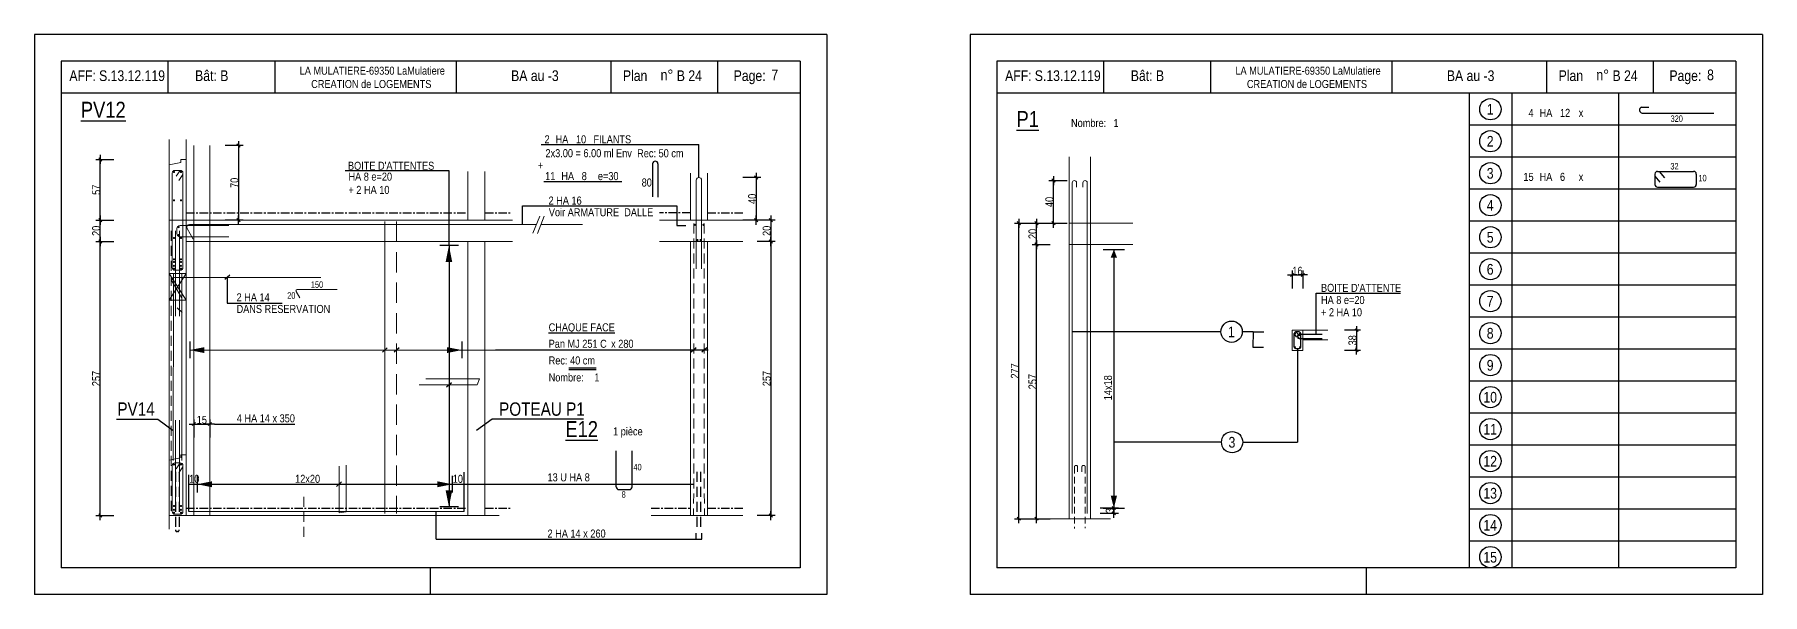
# Model space of a CAD drawing. Header units: metres. Extents: x -9927 to 45032, y -190416 to 12166.
# Drawn here: x 10695 to 13934, y -150821 to -149771 of the extents above; entities that cross this region are included whole.
import ezdxf
from ezdxf.enums import TextEntityAlignment as Align

# ---------------------------------------------------------------- set-up
doc = ezdxf.new("R2010")
doc.units = ezdxf.units.M
doc.header["$PDMODE"] = 65
for name, pattern in [('AXES', [50.8, 31.75, -6.35, 6.35, -6.35]), ('CACHE2', [0.1875, 0.125, -0.0625]), ('CACHEx2', [19.05, 12.7, -6.35])]:
    doc.linetypes.add(name, pattern=pattern)
for name, color, linetype in [('01_cote_gen', 4, 'Continuous'), ('01_fenetres', 171, 'Continuous'), ('01_linteaux', 3, 'Continuous'), ('01_murs_coup', 5, 'Continuous'), ('01_sem', 42, 'Continuous'), ('01_texte', 230, 'Continuous'), ('01_tram_axes', 10, 'AXES'), ('AA_COTES', 2, 'Continuous')]:
    doc.layers.add(name, color=color, linetype=linetype)
doc.styles.add('STYLE2', font='ARIALN.TTF')
doc.dimstyles.new('JB25', dxfattribs={"dimscale": 0.1, "dimtxt": 150, "dimasz": 17, "dimexe": 0.1, "dimexo": 0.1, "dimgap": 0.09, "dimtad": 1, "dimdec": 1, "dimlfac": 0.5, "dimdsep": 46, "dimtxsty": 'STYLE2', "dimblk1": 'BOND_G', "dimblk2": 'BOND_D', "dimsah": 1, "dimcen": 1.5, "dimdle": 0.01, "dimse1": 1, "dimse2": 1, "dimclrd": 4, "dimclre": 2, "dimclrt": 5, "dimadec": 0, "dimazin": 0, "dimtfac": 2.333333, "dimtdec": 1, "dimtix": 1, "dimtmove": 2, "dimatfit": 3, "dimldrblk": 'BOND_G', "dimfxl": 1, "dimtolj": 1, "dimtzin": 0, "dimarcsym": 0})
doc.dimstyles.new('JB50', dxfattribs={"dimscale": 0.1, "dimtxt": 150, "dimasz": 15, "dimexe": 0.1, "dimexo": 0.1, "dimgap": 0.09, "dimtad": 1, "dimdec": 1, "dimdsep": 46, "dimtxsty": 'STYLE2', "dimblk1": 'BOND_G', "dimblk2": 'BOND_D', "dimsah": 1, "dimcen": 1.5, "dimdle": 0.01, "dimse1": 1, "dimse2": 1, "dimclrd": 4, "dimclre": 2, "dimclrt": 6, "dimazin": 2, "dimtfac": 2.333333, "dimtdec": 1, "dimtix": 1, "dimtmove": 2, "dimatfit": 3, "dimldrblk": 'BOND_G', "dimfxl": 1, "dimtolj": 1, "dimtzin": 0, "dimarcsym": 0})

# ---------------------------------------------------------------- blocks, each defined once
blk = doc.blocks.new('BOND_G')
at = {"layer": 'AA_COTES', "color": 0}
for p, q in [((5, 0), (-5, 0)), ((1.8, 1.8), (-1.8, -1.8)), ((0, -5), (0, 15))]:
    blk.add_line(p, q, dxfattribs=at)
blk = doc.blocks.new('BOND_D')
at = {"layer": 'AA_COTES', "color": 0}
for p, q in [((5, 0), (-5, 0)), ((-1.8, -1.8), (1.8, 1.8)), ((0, 5), (0, -15))]:
    blk.add_line(p, q, dxfattribs=at)
blk = doc.blocks.new('*D1376')
at = {"layer": '01_cote_gen', "color": 4, "lineweight": -2, "transparency": 16777216}
blk.add_line((10817.8, -150671.8), (10817.8, -150161.2), dxfattribs=at)
at = {"layer": 'DEFPOINTS', "color": 0, "lineweight": 0, "transparency": 16777216}
for p in [(10817.8, -150159.5), (10853.9, -150159.5), (10886.2, -150673.5)]:
    blk.add_point(p, dxfattribs=at)
at = {"layer": '01_cote_gen', "color": 4, "lineweight": -2, "transparency": 16777216, "xscale": 1.7, "yscale": 1.7, "zscale": 1.7}
for name, p, rotation in [('BOND_D', (10817.8, -150159.5), 90), ('BOND_G', (10817.8, -150673.5), 270)]:
    blk.add_blockref(name, p, dxfattribs=dict(at, rotation=rotation))
at = {"layer": '01_cote_gen', "color": 5, "lineweight": 0, "transparency": 16777216, "insert": (10810.1, -150416.5), "char_height": 15, "attachment_point": 5, "rotation": 90, "style": 'STYLE2'}
blk.add_mtext('\\A1;257', dxfattribs=at)
blk = doc.blocks.new('*D1377')
at = {"layer": '01_cote_gen', "color": 4, "lineweight": -2, "transparency": 16777216}
blk.add_line((10817.8, -150157.8), (10817.8, -150121.2), dxfattribs=at)
at = {"layer": 'DEFPOINTS', "color": 0, "lineweight": 0, "transparency": 16777216}
for p in [(10817.8, -150119.5), (10872.6, -150119.5), (10872.6, -150159.5)]:
    blk.add_point(p, dxfattribs=at)
at = {"layer": '01_cote_gen', "color": 4, "lineweight": -2, "transparency": 16777216, "xscale": 1.7, "yscale": 1.7, "zscale": 1.7}
for name, p, rotation in [('BOND_D', (10817.8, -150119.5), 90), ('BOND_G', (10817.8, -150159.5), 270)]:
    blk.add_blockref(name, p, dxfattribs=dict(at, rotation=rotation))
at = {"layer": '01_cote_gen', "color": 5, "lineweight": 0, "transparency": 16777216, "insert": (10810.1, -150139.5), "char_height": 15, "attachment_point": 5, "rotation": 90, "style": 'STYLE2'}
blk.add_mtext('\\A1;20', dxfattribs=at)
blk = doc.blocks.new('*D1378')
at = {"layer": '01_cote_gen', "color": 4, "lineweight": -2, "transparency": 16777216}
blk.add_line((10817.8, -150117.8), (10817.8, -150007.2), dxfattribs=at)
at = {"layer": 'DEFPOINTS', "color": 0, "lineweight": 0, "transparency": 16777216}
for p in [(10817.8, -150005.5), (10903.1, -150005.5), (10903.1, -150119.5)]:
    blk.add_point(p, dxfattribs=at)
at = {"layer": '01_cote_gen', "color": 4, "lineweight": -2, "transparency": 16777216, "xscale": 1.7, "yscale": 1.7, "zscale": 1.7}
for name, p, rotation in [('BOND_D', (10817.8, -150005.5), 90), ('BOND_G', (10817.8, -150119.5), 270)]:
    blk.add_blockref(name, p, dxfattribs=dict(at, rotation=rotation))
at = {"layer": '01_cote_gen', "color": 5, "lineweight": 0, "transparency": 16777216, "insert": (10810.2, -150062.5), "char_height": 15, "attachment_point": 5, "rotation": 90, "style": 'STYLE2'}
blk.add_mtext('\\A1;57', dxfattribs=at)
blk = doc.blocks.new('*D1371')
at = {"layer": '01_cote_gen', "color": 4, "lineweight": -2, "transparency": 16777216}
blk.add_line((12047.5, -150041.2), (12047.5, -150117.8), dxfattribs=at)
at = {"layer": 'DEFPOINTS', "color": 0, "lineweight": 0, "transparency": 16777216}
for p in [(11940, -150039.5), (11980.2, -150119.5), (12047.5, -150119.5)]:
    blk.add_point(p, dxfattribs=at)
at = {"layer": '01_cote_gen', "color": 4, "lineweight": -2, "transparency": 16777216, "xscale": 1.7, "yscale": 1.7, "zscale": 1.7}
for name, p, rotation in [('BOND_G', (12047.5, -150039.5), 90), ('BOND_D', (12047.5, -150119.5), 270)]:
    blk.add_blockref(name, p, dxfattribs=dict(at, rotation=rotation))
at = {"layer": '01_cote_gen', "color": 5, "lineweight": 0, "transparency": 16777216, "insert": (12039.9, -150079.5), "char_height": 15, "attachment_point": 5, "rotation": 90, "style": 'STYLE2'}
blk.add_mtext('\\A1;40', dxfattribs=at)
blk = doc.blocks.new('*D1372')
at = {"layer": '01_cote_gen', "color": 4, "lineweight": -2, "transparency": 16777216}
blk.add_line((12074.7, -150121.2), (12074.7, -150157.8), dxfattribs=at)
at = {"layer": 'DEFPOINTS', "color": 0, "lineweight": 0, "transparency": 16777216}
for p in [(12003.5, -150119.5), (12003.5, -150159.5), (12074.7, -150159.5)]:
    blk.add_point(p, dxfattribs=at)
at = {"layer": '01_cote_gen', "color": 4, "lineweight": -2, "transparency": 16777216, "xscale": 1.7, "yscale": 1.7, "zscale": 1.7}
for name, p, rotation in [('BOND_G', (12074.7, -150119.5), 90), ('BOND_D', (12074.7, -150159.5), 270)]:
    blk.add_blockref(name, p, dxfattribs=dict(at, rotation=rotation))
at = {"layer": '01_cote_gen', "color": 5, "lineweight": 0, "transparency": 16777216, "insert": (12067.1, -150139.5), "char_height": 15, "attachment_point": 5, "rotation": 90, "style": 'STYLE2'}
blk.add_mtext('\\A1;20', dxfattribs=at)
blk = doc.blocks.new('*D1373')
at = {"layer": '01_cote_gen', "color": 4, "lineweight": -2, "transparency": 16777216}
blk.add_line((12074.7, -150161.2), (12074.7, -150671.8), dxfattribs=at)
at = {"layer": 'DEFPOINTS', "color": 0, "lineweight": 0, "transparency": 16777216}
for p in [(12022.1, -150159.5), (12022.1, -150673.5), (12074.7, -150673.5)]:
    blk.add_point(p, dxfattribs=at)
at = {"layer": '01_cote_gen', "color": 4, "lineweight": -2, "transparency": 16777216, "xscale": 1.7, "yscale": 1.7, "zscale": 1.7}
for name, p, rotation in [('BOND_G', (12074.7, -150159.5), 90), ('BOND_D', (12074.7, -150673.5), 270)]:
    blk.add_blockref(name, p, dxfattribs=dict(at, rotation=rotation))
at = {"layer": '01_cote_gen', "color": 5, "lineweight": 0, "transparency": 16777216, "insert": (12067.1, -150416.5), "char_height": 15, "attachment_point": 5, "rotation": 90, "style": 'STYLE2'}
blk.add_mtext('\\A1;257', dxfattribs=at)
blk = doc.blocks.new('*D1374')
at = {"layer": '01_cote_gen', "color": 4, "lineweight": -2, "transparency": 16777216}
blk.add_line((10994.8, -150501.8), (11021.5, -150501.8), dxfattribs=at)
at = {"layer": 'DEFPOINTS', "color": 0, "lineweight": 0, "transparency": 16777216}
for p in [(10993.1, -150506.5), (11023.2, -150501.8), (11023.2, -150506.5)]:
    blk.add_point(p, dxfattribs=at)
at = {"layer": '01_cote_gen', "color": 4, "lineweight": -2, "transparency": 16777216, "xscale": 1.7, "yscale": 1.7, "zscale": 1.7, "rotation": 180}
blk.add_blockref('BOND_G', (10993.1, -150501.8), dxfattribs=at)
at = {"layer": '01_cote_gen', "color": 4, "lineweight": -2, "transparency": 16777216, "xscale": 1.7, "yscale": 1.7, "zscale": 1.7}
blk.add_blockref('BOND_D', (11023.2, -150501.8), dxfattribs=at)
at = {"layer": '01_cote_gen', "color": 5, "lineweight": 0, "transparency": 16777216, "insert": (11008.1, -150494.1), "char_height": 15, "attachment_point": 5, "style": 'STYLE2'}
blk.add_mtext('\\A1;15', dxfattribs=at)
blk = doc.blocks.new('*D1375')
at = {"layer": '01_cote_gen', "color": 4, "lineweight": -2, "transparency": 16777216}
blk.add_line((11077.1, -149981.3), (11077.1, -150117.8), dxfattribs=at)
at = {"layer": 'DEFPOINTS', "color": 0, "lineweight": 0, "transparency": 16777216}
for p in [(11023.2, -149979.6), (11046.7, -150119.5), (11077.1, -150119.5)]:
    blk.add_point(p, dxfattribs=at)
at = {"layer": '01_cote_gen', "color": 4, "lineweight": -2, "transparency": 16777216, "xscale": 1.7, "yscale": 1.7, "zscale": 1.7}
for name, p, rotation in [('BOND_G', (11077.1, -149979.6), 90), ('BOND_D', (11077.1, -150119.5), 270)]:
    blk.add_blockref(name, p, dxfattribs=dict(at, rotation=rotation))
at = {"layer": '01_cote_gen', "color": 5, "lineweight": 0, "transparency": 16777216, "insert": (11069.4, -150049.5), "char_height": 15, "attachment_point": 5, "rotation": 90, "style": 'STYLE2'}
blk.add_mtext('\\A1;70', dxfattribs=at)
blk = doc.blocks.new('*D1379')
at = {"layer": '01_cote_gen', "color": 4, "linetype": 'Continuous', "lineweight": -2, "transparency": 16777216}
blk.add_line((12539.9, -150677.6), (12539.9, -150127), dxfattribs=at)
at = {"layer": 'DEFPOINTS', "color": 0, "linetype": 'Continuous', "lineweight": 0, "transparency": 16777216}
for p in [(12539.9, -150125.3), (12674, -150125.3), (12634, -150679.3)]:
    blk.add_point(p, dxfattribs=at)
at = {"layer": '01_cote_gen', "color": 4, "linetype": 'Continuous', "lineweight": -2, "transparency": 16777216, "xscale": 1.7, "yscale": 1.7, "zscale": 1.7}
for name, p, rotation in [('BOND_D', (12539.9, -150125.3), 90), ('BOND_G', (12539.9, -150679.3), 270)]:
    blk.add_blockref(name, p, dxfattribs=dict(at, rotation=rotation))
at = {"layer": '01_cote_gen', "color": 5, "linetype": 'Continuous', "lineweight": 0, "transparency": 16777216, "insert": (12532.3, -150402.3), "char_height": 15, "attachment_point": 5, "rotation": 90, "style": 'STYLE2'}
blk.add_mtext('\\A1;277', dxfattribs=at)
blk = doc.blocks.new('*D1380')
at = {"layer": '01_cote_gen', "color": 4, "linetype": 'Continuous', "lineweight": -2, "transparency": 16777216}
blk.add_line((12573, -150163.6), (12573, -150127), dxfattribs=at)
at = {"layer": 'DEFPOINTS', "color": 0, "linetype": 'Continuous', "lineweight": 0, "transparency": 16777216}
for p in [(12573, -150125.3), (12720.7, -150125.3), (12729.7, -150165.3)]:
    blk.add_point(p, dxfattribs=at)
at = {"layer": '01_cote_gen', "color": 4, "linetype": 'Continuous', "lineweight": -2, "transparency": 16777216, "xscale": 1.7, "yscale": 1.7, "zscale": 1.7}
for name, p, rotation in [('BOND_D', (12573, -150125.3), 90), ('BOND_G', (12573, -150165.3), 270)]:
    blk.add_blockref(name, p, dxfattribs=dict(at, rotation=rotation))
at = {"layer": '01_cote_gen', "color": 5, "linetype": 'Continuous', "lineweight": 0, "transparency": 16777216, "insert": (12565.4, -150145.3), "char_height": 15, "attachment_point": 5, "rotation": 90, "style": 'STYLE2'}
blk.add_mtext('\\A1;20', dxfattribs=at)
blk = doc.blocks.new('*D1381')
at = {"layer": '01_cote_gen', "color": 4, "linetype": 'Continuous', "lineweight": -2, "transparency": 16777216}
blk.add_line((12573, -150677.6), (12573, -150167), dxfattribs=at)
at = {"layer": 'DEFPOINTS', "color": 0, "linetype": 'Continuous', "lineweight": 0, "transparency": 16777216}
for p in [(12573, -150165.3), (12581.5, -150165.3), (12591.2, -150679.3)]:
    blk.add_point(p, dxfattribs=at)
at = {"layer": '01_cote_gen', "color": 4, "linetype": 'Continuous', "lineweight": -2, "transparency": 16777216, "xscale": 1.7, "yscale": 1.7, "zscale": 1.7}
for name, p, rotation in [('BOND_D', (12573, -150165.3), 90), ('BOND_G', (12573, -150679.3), 270)]:
    blk.add_blockref(name, p, dxfattribs=dict(at, rotation=rotation))
at = {"layer": '01_cote_gen', "color": 5, "linetype": 'Continuous', "lineweight": 0, "transparency": 16777216, "insert": (12565.4, -150422.3), "char_height": 15, "attachment_point": 5, "rotation": 90, "style": 'STYLE2'}
blk.add_mtext('\\A1;257', dxfattribs=at)
blk = doc.blocks.new('*D1382')
at = {"layer": '01_cote_gen', "color": 4, "linetype": 'Continuous', "lineweight": -2, "transparency": 16777216}
blk.add_line((12717.8, -150661), (12717.8, -150667.6), dxfattribs=at)
at = {"layer": 'DEFPOINTS', "color": 0, "linetype": 'Continuous', "lineweight": 0, "transparency": 16777216}
for p in [(12668, -150669.3), (12711, -150659.3), (12717.8, -150669.3)]:
    blk.add_point(p, dxfattribs=at)
at = {"layer": '01_cote_gen', "color": 4, "linetype": 'Continuous', "lineweight": -2, "transparency": 16777216, "xscale": 1.7, "yscale": 1.7, "zscale": 1.7}
for name, p, rotation in [('BOND_G', (12717.8, -150659.3), 90), ('BOND_D', (12717.8, -150669.3), 270)]:
    blk.add_blockref(name, p, dxfattribs=dict(at, rotation=rotation))
at = {"layer": '01_cote_gen', "color": 5, "linetype": 'Continuous', "lineweight": 0, "transparency": 16777216, "insert": (12710.2, -150664.3), "char_height": 15, "attachment_point": 5, "rotation": 90, "style": 'STYLE2'}
blk.add_mtext('\\A1;3', dxfattribs=at)
blk = doc.blocks.new('*D1383')
at = {"layer": '01_cote_gen', "color": 4, "linetype": 'Continuous', "lineweight": -2, "transparency": 16777216}
blk.add_line((13172.9, -150327.3), (13172.9, -150362.3), dxfattribs=at)
at = {"layer": 'DEFPOINTS', "color": 0, "linetype": 'Continuous', "lineweight": 0, "transparency": 16777216}
for p in [(13072, -150325.8), (13072, -150363.8), (13172.9, -150363.8)]:
    blk.add_point(p, dxfattribs=at)
at = {"layer": '01_cote_gen', "color": 4, "linetype": 'Continuous', "lineweight": -2, "transparency": 16777216, "xscale": 1.5, "yscale": 1.5, "zscale": 1.5}
for name, p, rotation in [('BOND_G', (13172.9, -150325.8), 90), ('BOND_D', (13172.9, -150363.8), 270)]:
    blk.add_blockref(name, p, dxfattribs=dict(at, rotation=rotation))
at = {"layer": '01_cote_gen', "color": 6, "linetype": 'Continuous', "lineweight": 0, "transparency": 16777216, "insert": (13165.2, -150344.8), "char_height": 15, "attachment_point": 5, "rotation": 90, "style": 'STYLE2'}
blk.add_mtext('\\A1;38', dxfattribs=at)
blk = doc.blocks.new('*D1384')
at = {"layer": '01_cote_gen', "color": 4, "lineweight": -2, "transparency": 16777216}
blk.add_line((12604.7, -150123.6), (12604.7, -150047), dxfattribs=at)
at = {"layer": 'DEFPOINTS', "color": 0, "lineweight": 0, "transparency": 16777216}
for p in [(12604.7, -150045.3), (12644, -150045.3), (12653.8, -150125.3)]:
    blk.add_point(p, dxfattribs=at)
at = {"layer": '01_cote_gen', "color": 4, "lineweight": -2, "transparency": 16777216, "xscale": 1.7, "yscale": 1.7, "zscale": 1.7}
for name, p, rotation in [('BOND_D', (12604.7, -150045.3), 90), ('BOND_G', (12604.7, -150125.3), 270)]:
    blk.add_blockref(name, p, dxfattribs=dict(at, rotation=rotation))
at = {"layer": '01_cote_gen', "color": 5, "lineweight": 0, "transparency": 16777216, "insert": (12597, -150085.3), "char_height": 15, "attachment_point": 5, "rotation": 90, "style": 'STYLE2'}
blk.add_mtext('\\A1;40', dxfattribs=at)
blk = doc.blocks.new('*D1385')
at = {"layer": '01_cote_gen', "color": 4, "lineweight": -2, "transparency": 16777216}
blk.add_line((13053.7, -150222.3), (13070.3, -150222.3), dxfattribs=at)
at = {"layer": 'DEFPOINTS', "color": 0, "lineweight": 0, "transparency": 16777216}
for p in [(13072, -150222.3), (13052, -150325.8), (13072, -150325.8)]:
    blk.add_point(p, dxfattribs=at)
at = {"layer": '01_cote_gen', "color": 4, "lineweight": -2, "transparency": 16777216, "xscale": 1.7, "yscale": 1.7, "zscale": 1.7, "rotation": 180}
blk.add_blockref('BOND_G', (13052, -150222.3), dxfattribs=at)
at = {"layer": '01_cote_gen', "color": 4, "lineweight": -2, "transparency": 16777216, "xscale": 1.7, "yscale": 1.7, "zscale": 1.7}
blk.add_blockref('BOND_D', (13072, -150222.3), dxfattribs=at)
at = {"layer": '01_cote_gen', "color": 5, "lineweight": 0, "transparency": 16777216, "insert": (13062, -150214.6), "char_height": 15, "attachment_point": 5, "style": 'STYLE2'}
blk.add_mtext('\\A1;16', dxfattribs=at)

msp = doc.modelspace()

# ---------------------------------------------------------------- linework, layer by layer
at = {"layer": '01_cote_gen', "color": 5, "linetype": 'Continuous', "lineweight": 0}
msp.add_line((11351.2, -150122.27), (11351.2, -150669.41), dxfattribs=at)
at = {"layer": '01_cote_gen', "color": 5, "linetype": 'CACHEx2', "lineweight": 0, "ltscale": 3}
msp.add_line((11373.19, -150122.27), (11373.19, -150669.41), dxfattribs=at)
at = {"layer": '01_cote_gen', "color": 2, "linetype": 'CACHE2', "lineweight": 0, "ltscale": 100}
for p, q in [((12643.96, -150582.29), (12643.96, -150697.85)), ((12649.96, -150582.29), (12649.96, -150591.26)), ((12657.96, -150582.29), (12657.96, -150591.26)), ((12663.96, -150582.29), (12663.96, -150697))]:
    msp.add_line(p, q, dxfattribs=at)
for centre in [(12646.96, -150582.29), (12660.96, -150582.29)]:
    msp.add_arc(centre, 3, 0, 180, dxfattribs=at)
at = {"layer": '01_fenetres', "ltscale": 30}
for p, q in [((10744.55, -149821.4), (10744.55, -150771.4)), ((12129.55, -149821.4), (10744.55, -149821.4)), ((10944.55, -149821.4), (10944.55, -149881.4)), ((11144.95, -149821.4), (11144.95, -149881.4)), ((11485.12, -149821.4), (11485.12, -149881.4)), ((11775.42, -149881.4), (11775.42, -149821.4)), ((11975.42, -149881.4), (11975.42, -149821.4)), ((12129.55, -149821.4), (12129.55, -150771.4)), ((12498.64, -149821.4), (12498.64, -150771.4)), ((13883.64, -149821.4), (12498.64, -149821.4)), ((12698.64, -149821.4), (12698.64, -149881.4)), ((12899.04, -149821.4), (12899.04, -149881.4)), ((13239.21, -149821.4), (13239.21, -149881.4)), ((13529.51, -149881.4), (13529.51, -149821.4)), ((13729.51, -149881.4), (13729.51, -149821.4)), ((13883.64, -149821.4), (13883.64, -150771.4)), ((12129.55, -149881.4), (10744.55, -149881.4)), ((13883.64, -149881.4), (12498.64, -149881.4)), ((12129.55, -150771.4), (10744.55, -150771.4)), ((13883.64, -150771.4), (12498.64, -150771.4))]:
    msp.add_line(p, q, dxfattribs=at)
at = {"layer": '01_linteaux', "linetype": 'Continuous'}
for p, q in [((13707.19, -149907.66), (13720.93, -149907.66)), ((13708.42, -149918.64), (13842.73, -149918.64)), ((11853.08, -150013.81), (11853.08, -150075.99)), ((11863.08, -150013.81), (11863.08, -150076.48)), ((13732.09, -150032.93), (13732.09, -150052.54)), ((13737.09, -150027.93), (13804.68, -150027.93)), ((13739.78, -150027.93), (13749.76, -150040.24)), ((13809.68, -150032.93), (13809.68, -150052.54)), ((13732.09, -150037.07), (13741.28, -150048.41)), ((13737.09, -150057.54), (13804.68, -150057.54)), ((11785, -150619.77), (11785, -150552.19)), ((11814.62, -150619.77), (11814.62, -150552.19)), ((11790, -150624.77), (11809.62, -150624.77))]:
    msp.add_line(p, q, dxfattribs=at)
at = {"layer": '01_linteaux', "lineweight": 0}
for p, q in [((10946.65, -149968.12), (10946.65, -150015.5)), ((10978.65, -149968.12), (10978.65, -150005.5))]:
    msp.add_line(p, q, dxfattribs=at)
at = {"layer": '01_linteaux', "linetype": 'CACHE2', "lineweight": 18, "ltscale": 150}
for p, q in [((11930.23, -150125.8), (11930.11, -150673.45)), ((11950.01, -150125.8), (11950.12, -150673.45)), ((10950.72, -150139.52), (10950.6, -150673.45)), ((10946.63, -150569.48), (10968.63, -150565.48)), ((10968.63, -150559.48), (10968.63, -150565.48)), ((10978.63, -150559.48), (10968.63, -150559.48)), ((11199.35, -150713.45), (11199.35, -150633.45))]:
    msp.add_line(p, q, dxfattribs=at)
at = {"layer": '01_linteaux', "linetype": 'Continuous'}
for centre, start, end in [((13708.29, -149912.53), 102.77382, 192.77382), ((13708.42, -149913.64), 180, 270), ((11858.08, -150013.81), 90, 180), ((11858.08, -150013.81), 0, 90), ((13737.09, -150032.93), 90, 180), ((13804.68, -150032.93), 0, 90), ((13737.09, -150052.54), 180, 270), ((13804.68, -150052.54), 270, 0), ((11790, -150619.77), 180, 270), ((11809.62, -150619.77), 270, 0)]:
    msp.add_arc(centre, 5, start, end, dxfattribs=at)
at = {"layer": '01_murs_coup', "linetype": 'Continuous', "lineweight": 0}
for p, q in [((10946.65, -150015.5), (10946.63, -150119.48)), ((10946.65, -150015.5), (10968.65, -150011.5)), ((10968.65, -150005.5), (10968.65, -150011.5)), ((10978.65, -150005.5), (10968.65, -150005.5)), ((10978.65, -150005.5), (10978.6, -150159.48)), ((11506.73, -150027.98), (11506.71, -150119.57)), ((11538.73, -150027.99), (11538.71, -150119.56)), ((11924.14, -150031.29), (11924.12, -150119.48)), ((11956.14, -150031.29), (11956.11, -150119.48)), ((10946.63, -150119.48), (10946.63, -150219.48)), ((10946.63, -150119.48), (11506.71, -150119.57)), ((11506.71, -150119.56), (11590.58, -150119.57)), ((11924.12, -150119.48), (11866.14, -150119.49)), ((11924.12, -150119.48), (11924.12, -150119.48)), ((11924.12, -150119.48), (12022.06, -150119.49)), ((11956.12, -150119.48), (11956.11, -150119.48)), ((10978.6, -150159.48), (11506.71, -150159.57)), ((10978.63, -150159.48), (10978.63, -150219.48)), ((11506.7, -150159.56), (11506.59, -150673.62)), ((11506.7, -150159.56), (11590.58, -150159.57)), ((11538.7, -150159.56), (11538.59, -150673.63)), ((11924.14, -150159.48), (11866.14, -150159.49)), ((11924.12, -150159.47), (11924.12, -150219.48)), ((11924.12, -150159.47), (12022.06, -150159.49)), ((11956.24, -150159.48), (11956.08, -150673.45)), ((10946.72, -150219.48), (10946.59, -150696.55)), ((10978.73, -150219.48), (10978.59, -150673.45)), ((11924.21, -150219.48), (11924.09, -150673.45)), ((10946.59, -150673.45), (11565.36, -150673.45)), ((10946.59, -150673.45), (10946.59, -150698.88)), ((11850.25, -150673.45), (12022.06, -150673.45))]:
    msp.add_line(p, q, dxfattribs=at)
at = {"layer": '01_sem', "color": 2, "lineweight": 0, "ltscale": 7}
for p, q in [((10993.13, -150673.45), (10993.13, -149979.57)), ((11023.15, -150673.45), (11023.15, -149979.57)), ((12633.96, -150000.64), (12633.96, -150679.29)), ((12673.96, -150000.64), (12673.96, -150679.29)), ((10952.63, -150031.08), (10952.63, -150208.48)), ((10967.61, -150026.08), (10957.63, -150026.08)), ((10967.61, -150026.08), (10960.26, -150037.27)), ((10972.61, -150033.86), (10965.26, -150045.05)), ((10972.61, -150031.08), (10972.61, -150208.47)), ((11935.03, -150044.48), (11935.03, -150210.53)), ((11945.03, -150044.48), (11945.03, -150210.53)), ((12639.96, -150049.29), (12639.96, -150669.29)), ((12647.96, -150049.29), (12647.96, -150057.69)), ((12659.96, -150049.29), (12659.96, -150057.69)), ((12667.96, -150049.29), (12667.96, -150669.29)), ((10967.29, -150129.36), (11058.93, -150129.36)), ((10984.81, -150127.42), (11635.42, -150127.42)), ((11641.71, -150111.7), (11628.87, -150143.8)), ((11650.12, -150112.19), (11637.27, -150144.29)), ((11644.02, -150127.42), (11721.77, -150127.42)), ((12753.14, -150125.29), (12633.96, -150125.29)), ((10958.51, -150299.48), (10958.51, -150139.48)), ((10961.29, -150135.36), (10961.29, -150144.56)), ((10966.56, -150299.48), (10966.56, -150139.48)), ((10967.29, -150150.56), (11058.93, -150150.56)), ((10992.11, -150155.07), (10980.48, -150134.92)), ((12753.14, -150165.29), (12633.96, -150165.29)), ((10946.72, -150219.48), (10978.73, -150219.48)), ((10978.73, -150269.48), (10946.72, -150219.48)), ((10978.63, -150219.48), (10946.72, -150269.48)), ((10954.72, -150220.33), (10954.63, -150570.03)), ((10956.81, -150226.8), (11231.47, -150226.8)), ((10967.61, -150213.47), (10957.63, -150213.48)), ((10970.73, -150220.33), (10970.62, -150570.03)), ((10969.77, -150264.24), (10952.48, -150234.3)), ((11191.73, -150265.15), (11184.88, -150253.29)), ((11187.05, -150249.54), (11261.79, -150249.54)), ((10946.72, -150269.48), (10978.73, -150269.48)), ((13052.03, -150363.76), (13052.03, -150325.76)), ((13072.03, -150325.76), (13052.03, -150325.76)), ((13052.03, -150363.76), (13052.03, -150325.76)), ((13072.03, -150325.76), (13052.03, -150325.76)), ((13072.03, -150363.76), (13072.03, -150325.76)), ((13072.03, -150325.76), (13119.1, -150325.76)), ((13072.03, -150343.76), (13119.1, -150343.76)), ((13052.03, -150363.76), (13072.03, -150363.76)), ((13052.03, -150363.76), (13072.03, -150363.76)), ((11427.97, -150416.96), (11528.67, -150416.96)), ((11528.67, -150416.96), (11524.26, -150428.59)), ((11524.26, -150428.59), (11415.38, -150428.59)), ((10958.51, -150494.57), (10958.51, -150654.57)), ((10966.56, -150494.57), (10966.56, -150654.57)), ((10952.63, -150579.57), (10952.63, -150666.03)), ((10967.61, -150574.57), (10957.63, -150574.57)), ((10967.61, -150574.57), (10960.26, -150585.76)), ((10972.61, -150582.35), (10965.26, -150593.55)), ((10972.61, -150579.57), (10972.61, -150666.03)), ((11265.44, -150580.8), (11265.44, -150668.39)), ((11278.63, -150666.5), (11278.63, -150578.84)), ((10967.61, -150671.03), (10957.63, -150671.03)), ((10984.04, -150665.94), (11499.94, -150665.94)), ((11265.44, -150668.39), (11278.63, -150666.5)), ((12711.51, -150679.29), (12578.81, -150679.29))]:
    msp.add_line(p, q, dxfattribs=at)
at = {"layer": '01_sem', "color": 2, "lineweight": 0, "ltscale": 7, "const_width": 2, "flags": 128}
for points in [[(10956.91, -150029.21, -1), (10954.91, -150029.21, -1)], [(10970.02, -150029.21, -1), (10968.02, -150029.21, -1)], [(10956.91, -150082.44, -1), (10954.91, -150082.44, -1)], [(10970.02, -150082.44, -1), (10968.02, -150082.44, -1)], [(10965.72, -150132.53, -1), (10963.72, -150132.53, -1)], [(11933.74, -150128.27, -1), (11931.74, -150128.27, -1)], [(11949.26, -150128.27, -1), (11947.26, -150128.27, -1)], [(10956.91, -150153.07, -1), (10954.91, -150153.07, -1)], [(10965.72, -150147.34, -1), (10963.72, -150147.34, -1)], [(10970.02, -150153.07, -1), (10968.02, -150153.07, -1)], [(11938.3, -150156.95, -1), (11936.3, -150156.95, -1)], [(11944.01, -150156.73, -1), (11942.01, -150156.73, -1)], [(10956.91, -150192.77, -1), (10954.91, -150192.77, -1)], [(10956.91, -150198.05, -1), (10954.91, -150198.05, -1)], [(10970.02, -150192.77, -1), (10968.02, -150192.77, -1)], [(10970.02, -150198.05, -1), (10968.02, -150198.05, -1)], [(10956.91, -150205.1, -1), (10954.91, -150205.1, -1)], [(10956.91, -150210.39, -1), (10954.91, -150210.39, -1)], [(10970.02, -150205.1, -1), (10968.02, -150205.1, -1)], [(10970.02, -150210.39, -1), (10968.02, -150210.39, -1)], [(10956.91, -150577.71, -1), (10954.91, -150577.71, -1)], [(10970.02, -150577.71, -1), (10968.02, -150577.71, -1)], [(10956.91, -150655.61, -1), (10954.91, -150655.61, -1)], [(10956.91, -150662.66, -1), (10954.91, -150662.66, -1)], [(10956.91, -150667.95, -1), (10954.91, -150667.95, -1)], [(10970.02, -150655.61, -1), (10968.02, -150655.61, -1)], [(10970.02, -150662.66, -1), (10968.02, -150662.66, -1)], [(10970.02, -150667.95, -1), (10968.02, -150667.95, -1)]]:
    msp.add_lwpolyline(points, format="xyb", close=True, dxfattribs=at)
at = {"layer": '01_sem', "color": 2, "lineweight": 0, "ltscale": 7}
for centre, radius, start, end in [((10957.63, -150031.08), 5, 90, 180), ((10967.61, -150031.08), 5, 0, 90), ((11940.03, -150044.48), 5, 0, 180), ((12643.96, -150049.29), 4, 0, 180), ((12663.96, -150049.29), 4, 0, 180), ((10967.29, -150135.36), 6, 90, 180), ((10984.81, -150132.42), 5, 90, 210), ((10967.29, -150144.56), 6, 180, 270), ((10956.81, -150231.8), 5, 90, 210), ((10957.63, -150208.48), 5, 180, 270), ((10967.61, -150208.47), 5, 270, 0), ((11187.05, -150252.04), 2.5, 90, 210), ((10957.63, -150579.57), 5, 90, 180), ((10967.61, -150579.57), 5, 0, 90), ((10957.63, -150666.03), 5, 180, 270), ((10967.61, -150666.03), 5, 270, 0)]:
    msp.add_arc(centre, radius, start, end, dxfattribs=at)
at = {"layer": '01_texte', "ltscale": 30}
for p, q in [((10694.55, -149771.4), (10694.55, -150821.4)), ((12179.55, -149771.4), (10694.55, -149771.4)), ((12179.55, -149771.4), (12179.55, -150821.4)), ((12448.64, -149771.4), (12448.64, -150821.4)), ((13933.64, -149771.4), (12448.64, -149771.4)), ((13933.64, -149771.4), (13933.64, -150821.4)), ((13383.64, -149881.4), (13383.64, -150771.4)), ((13463.64, -149881.4), (13463.64, -150771.4)), ((13663.64, -149881.4), (13663.64, -150771.4)), ((13883.64, -149941.4), (13383.64, -149941.4)), ((13883.64, -150001.4), (13383.64, -150001.4)), ((11471.5, -150026.97), (11276.96, -150026.97)), ((11471.5, -150167.63), (11471.5, -150026.97)), ((13883.64, -150061.4), (13383.64, -150061.4)), ((11609.52, -150127.42), (11609.52, -150092.72)), ((11609.52, -150092.72), (11898.5, -150092.72)), ((11898.5, -150092.72), (11898.5, -150129.68)), ((11898.5, -150129.68), (11915.54, -150129.68)), ((13883.64, -150121.4), (13383.64, -150121.4)), ((11489.46, -150166.8), (11454.28, -150166.8)), ((12697.69, -150174.57), (12738.01, -150174.57)), ((12717.85, -150174.57), (12717.85, -150666.16)), ((13883.64, -150181.4), (13383.64, -150181.4)), ((13883.64, -150241.4), (13383.64, -150241.4)), ((13883.64, -150301.4), (13383.64, -150301.4)), ((10985.41, -150347.03), (10985.41, -150378.31)), ((11495.5, -150347.03), (11495.5, -150378.31)), ((13056.03, -150357.42), (13056.03, -150332.15)), ((13056.03, -150333.43), (13060.02, -150338.79)), ((13065.03, -150329.15), (13059.03, -150329.15)), ((13059.03, -150329.15), (13066.62, -150336.56)), ((13062.11, -150336.28), (13062.11, -150338.37)), ((13065.11, -150333.28), (13108.33, -150333.28)), ((13065.11, -150341.37), (13108.33, -150341.37)), ((13068.03, -150357.42), (13068.03, -150332.15)), ((13059.03, -150360.42), (13065.03, -150360.42)), ((13883.64, -150361.4), (13383.64, -150361.4)), ((13883.64, -150421.4), (13383.64, -150421.4)), ((13883.64, -150481.4), (13383.64, -150481.4)), ((13883.64, -150541.4), (13383.64, -150541.4)), ((10984.04, -150665.94), (10984.04, -150597.14)), ((10999.54, -150598.64), (10999.54, -150629.92)), ((11477.46, -150598.64), (11477.46, -150629.92)), ((11499.94, -150665.94), (11499.94, -150591.85)), ((13883.64, -150601.4), (13383.64, -150601.4)), ((11447.55, -150717.67), (11447.55, -150665.94)), ((11489.46, -150656.98), (11454.28, -150656.98)), ((12697.69, -150659.29), (12738.01, -150659.29)), ((13883.64, -150661.4), (13383.64, -150661.4)), ((11934.84, -150717.67), (11934.84, -150706.46)), ((11945.12, -150717.67), (11945.12, -150706.46)), ((11447.55, -150717.67), (11945.12, -150717.67)), ((13883.64, -150721.4), (13383.64, -150721.4)), ((11437.05, -150821.4), (11437.05, -150771.4)), ((13191.14, -150821.4), (13191.14, -150771.4)), ((12179.55, -150821.4), (10694.55, -150821.4)), ((13933.64, -150821.4), (12448.64, -150821.4))]:
    msp.add_line(p, q, dxfattribs=at)
at = {"layer": '01_texte'}
for p, q in [((11644.02, -149977.87), (11940.03, -149977.87)), ((11940.03, -150039.48), (11940.03, -149977.87)), ((11649.53, -150046.79), (11795.45, -150046.79)), ((11471.5, -150167.36), (11471.59, -150656.98)), ((11060.38, -150222.71), (11051.08, -150230.91)), ((11055.74, -150226.8), (11055.74, -150274.89)), ((13097.29, -150333.28), (13097.29, -150256.21)), ((13097.29, -150256.21), (13255.09, -150256.21)), ((10961.91, -150284.16), (10971.21, -150292.36)), ((11055.74, -150274.89), (11158.88, -150274.89)), ((12918.56, -150328.79), (12639.96, -150328.79)), ((12979.03, -150328.79), (12958.56, -150328.79)), ((12979.03, -150328.79), (12978.34, -150357.41)), ((12978.34, -150357.41), (12998.35, -150357.41)), ((12979.03, -150328.79), (12999.05, -150328.79)), ((10985.88, -150363), (11950.06, -150362.82)), ((11355.86, -150358.85), (11346.55, -150367.05)), ((11377.84, -150358.84), (11368.54, -150367.04)), ((11558.45, -150362.87), (11957.32, -150362.87)), ((11934.83, -150358.72), (11925.53, -150366.92)), ((11954.72, -150358.72), (11945.41, -150366.92)), ((13062.14, -150360.42), (13062.14, -150535.81)), ((11747.62, -150397.06), (11695.87, -150397.06)), ((11747.62, -150400.36), (11695.87, -150400.36)), ((11476.2, -150424.49), (11466.89, -150432.69)), ((10847.93, -150492.72), (10925.6, -150492.72)), ((10925.6, -150492.72), (10954.68, -150513.85)), ((11031.65, -150501.75), (11182.27, -150501.75)), ((11552.39, -150492.72), (11523.3, -150513.85)), ((11723.55, -150492.72), (11552.39, -150492.72)), ((12919.56, -150535.81), (12717.85, -150535.81)), ((12959.56, -150535.81), (13062.14, -150535.81)), ((10984.04, -150614.61), (11931.3, -150614.43)), ((11270.1, -150610.45), (11260.79, -150618.65))]:
    msp.add_line(p, q, dxfattribs=at)
at = {"layer": '01_texte', "linetype": 'CACHE2', "ltscale": 150}
for p, q in [((10958.52, -150591.67), (10958.52, -150700.41)), ((10965.65, -150591.67), (10965.65, -150700.41)), ((11936.02, -150591.67), (11936.02, -150700.41)), ((11943.14, -150591.67), (11943.14, -150700.41)), ((10962.65, -150703.41), (10959.82, -150703.41))]:
    msp.add_line(p, q, dxfattribs=at)
at = {"layer": '01_texte', "ltscale": 30, "const_width": 1.5, "flags": 128}
for points in [[(13058.49, -150332, -1), (13056.99, -150332, -1)], [(13058.49, -150357.56, 1), (13056.99, -150357.56, 1)], [(13063.26, -150335.24, 1), (13064.76, -150335.24, 1)], [(13063.54, -150339.55, 1), (13065.04, -150339.55, 1)], [(13065.56, -150332, 1), (13067.06, -150332, 1)], [(13065.56, -150357.56, -1), (13067.06, -150357.56, -1)]]:
    msp.add_lwpolyline(points, format="xyb", close=True, dxfattribs=at)
at = {"layer": '01_texte'}
for centre in [(13423.64, -149911.4), (13423.64, -149971.4), (13423.64, -150031.4), (13423.64, -150091.4), (13423.64, -150151.4), (13423.64, -150211.4), (13423.64, -150271.4), (12938.56, -150328.79), (13423.64, -150331.4), (13423.64, -150391.4), (13423.64, -150451.4), (12939.56, -150535.81), (13423.64, -150511.4), (13423.64, -150571.4), (13423.64, -150631.4), (13423.64, -150691.4), (13423.64, -150751.4)]:
    msp.add_circle(centre, 20, dxfattribs=at)
at = {"layer": '01_texte', "ltscale": 30}
for centre, start, end in [((13059.03, -150332.15), 90.00091, 180), ((13059.03, -150357.42), 180, 270), ((13065.11, -150336.28), 90.00091, 180), ((13065.11, -150338.37), 180, 269.99909), ((13065.03, -150332.15), 0, 90.00091), ((13065.03, -150357.42), 270, 0)]:
    msp.add_arc(centre, 3, start, end, dxfattribs=at)
at = {"layer": '01_texte', "linetype": 'CACHE2', "ltscale": 150}
for centre, start, end in [((10961.52, -150700.41), 180, 270), ((10962.65, -150700.41), 270, 0)]:
    msp.add_arc(centre, 3, start, end, dxfattribs=at)
at = {"layer": '01_texte', "ltscale": 30}
for points in [[(11471.33, -150166.8), (11465.13, -150197.9), (11471.33, -150197.9)], [(11471.33, -150166.8), (11477.53, -150197.9), (11471.33, -150197.9)], [(12717.85, -150174.57), (12711.95, -150189.64), (12717.85, -150189.64)], [(12717.85, -150174.57), (12723.75, -150189.64), (12717.85, -150189.64)], [(10985.41, -150363.15), (11013.06, -150357.64), (11013.06, -150363.15)], [(11495.5, -150363.15), (11467.85, -150357.64), (11467.85, -150363.15)], [(10985.41, -150363.15), (11013.06, -150368.66), (11013.06, -150363.15)], [(11495.5, -150363.15), (11467.85, -150368.66), (11467.85, -150363.15)], [(10999.54, -150614.76), (11027.19, -150609.25), (11027.19, -150614.76)], [(10999.54, -150614.76), (11027.19, -150620.27), (11027.19, -150614.76)], [(11477.46, -150614.76), (11449.82, -150609.25), (11449.82, -150614.76)], [(11477.46, -150614.76), (11449.82, -150620.27), (11449.82, -150614.76)], [(11471.33, -150656.98), (11465.13, -150625.88), (11471.33, -150625.88)], [(11471.33, -150656.98), (11477.53, -150625.88), (11471.33, -150625.88)], [(12717.85, -150659.29), (12711.95, -150636.22), (12717.85, -150636.22)], [(12717.85, -150659.29), (12723.75, -150636.22), (12717.85, -150636.22)]]:
    msp.add_solid(points, dxfattribs=at)
at = {"layer": '01_tram_axes', "ltscale": 0.5}
for p, q in [((10978.59, -150105.48), (11504.98, -150105.57)), ((11538.72, -150105.56), (11588.85, -150105.57)), ((11924.15, -150105.48), (11866.14, -150105.49)), ((11956.08, -150105.48), (12022.06, -150105.49)), ((10978.59, -150659.36), (11504.98, -150659.46)), ((11538.72, -150659.45), (11588.85, -150659.46)), ((11850.25, -150659.34), (11924.09, -150659.35)), ((11956.09, -150659.36), (12022.06, -150659.37))]:
    msp.add_line(p, q, dxfattribs=at)

# ---------------------------------------------------------------- texts
at = {"layer": '01_texte', "style": 'STYLE2'}
for s, height, p in [('AFF:', 20, (10759.85, -149858.55)), ('S.13.12.119', 20, (10815.51, -149858.55)), ('Bât: B', 20, (10995.49, -149858.55)), ('LA MULATIERE-69350 LaMulatiere', 15, (11191.64, -149846.69)), ('BA au -3', 20, (11587.94, -149858.55)), ('Plan', 20, (11797.47, -149858.55)), ('n%%D', 20, (11868.15, -149857.11)), ('B 24', 20, (11898.49, -149858.55)), ('Page:', 20, (12005.13, -149858.55)), ('7', 20, (12075.82, -149857.11)), ('AFF:', 20, (12513.94, -149858.55)), ('S.13.12.119', 20, (12569.6, -149858.55)), ('Bât: B', 20, (12749.58, -149858.55)), ('LA MULATIERE-69350 LaMulatiere', 15, (12945.73, -149846.69)), ('BA au -3', 20, (13342.04, -149858.55)), ('Plan', 20, (13551.56, -149858.55)), ('n%%D', 20, (13622.24, -149857.11)), ('B 24', 20, (13652.58, -149858.55)), ('Page:', 20, (13759.22, -149858.55)), ('8', 20, (13829.91, -149857.11)), ('CREATION de LOGEMENTS', 15, (11213.13, -149871.69)), ('CREATION de LOGEMENTS', 15, (12967.22, -149871.69)), ('%%UPV12', 30, (10781.33, -149927.48)), ('%%UP1', 30, (12535.35, -149944.79)), ('Nombre:', 15, (12637.53, -149944.79)), ('1', 15, (12717.15, -149944.79)), ('HA', 15, (13515.93, -149925.81)), ('12', 15, (13554.1, -149925.81)), ('320', 12, (13761.48, -149935.14)), ('HA', 15, (11671.29, -149975.42)), ('10', 15, (11709.46, -149975.42)), ('HA', 15, (11682.08, -150044.34)), ('8', 15, (11720.24, -150044.34)), ('HA', 15, (13515.93, -150045.81)), ('6', 15, (13554.1, -150045.81)), ('32', 12, (13761.15, -150024.38)), ('10', 12, (13813.66, -150046.59)), ('80', 15, (11832.63, -150056.35)), ('Voir ARMATURE  DALLE', 15, (11658.64, -150112.21)), ('2 HA 16', 15, (11658.08, -150090.22)), ('2 HA 14', 15, (11073.24, -150271.71)), ('20', 12, (11168.21, -150266.81)), ('150', 12, (11212.59, -150246.39)), ("BOITE D'ATTENTE", 15, (13106.12, -150254.02)), ('DANS RESERVATION', 15, (11073.24, -150293.48)), ('+ 2 HA 10', 15, (13106.12, -150299.69)), ('HA 8 e=20', 15, (13106.12, -150276.72)), ('%%UCHAQUE FACE', 15, (11658.29, -150327.97)), ('Pan MJ 251 C', 15, (11658.29, -150358.76)), ('x 280', 15, (11775.34, -150358.76)), ('Rec: 40 cm', 15, (11658.29, -150390.04)), ('Nombre:', 15, (11658.29, -150421.95)), (' 1', 15, (11739.14, -150421.95)), (' PV14', 25, (10841.8, -150486.27)), ('4 HA 14 x 350', 15, (11073.72, -150498.57)), ('POTEAU P1', 25, (11565.35, -150486.27)), ('%%UE12', 30, (11689.62, -150526.29)), ('1 pièce ', 15, (11779.04, -150523.07)), ('40', 12, (11817.26, -150588.58)), ('10', 15, (10984.38, -150612.07)), ('12x20', 15, (11183.01, -150612.07)), ('10', 15, (11478.52, -150612.07)), ('13 U HA 8', 15, (11656.16, -150609.26)), ('8', 12, (11795.04, -150640.1)), ('2 HA 14 x 260', 15, (11656.16, -150714.71))]:
    msp.add_text(s, height=height, dxfattribs=at).set_placement(p)
for s, p in [('1', (13423.24, -149911.63)), ('2', (13423.24, -149971.63)), ('3', (13423.24, -150031.63)), ('4', (13423.24, -150091.63)), ('5', (13423.24, -150151.63)), ('6', (13423.24, -150211.63)), ('7', (13423.24, -150271.63)), ('1', (12938.16, -150329.02)), ('8', (13423.24, -150331.63)), ('9', (13423.24, -150391.63)), ('10', (13423.24, -150451.63)), ('11', (13423.24, -150511.63)), ('3', (12939.15, -150536.04)), ('12', (13423.24, -150571.63)), ('13', (13423.24, -150631.63)), ('14', (13423.24, -150691.63)), ('15', (13423.24, -150751.63))]:
    msp.add_text(s, height=20, dxfattribs=at).set_placement(p, align=Align.MIDDLE_CENTER)
for s, p in [('4', (13504.73, -149925.81)), ('2', (11660.09, -149975.42)), ('2x3.00 = 6.00 ml Env ', (11819.02, -150001.37)), ('Rec: 50 cm', (11911.1, -150001.54)), ("BOITE D'ATTENTES", (11443.8, -150024.94)), ('HA 8 e=20', (11364.74, -150045.34)), ('+', (11648.12, -150024.39)), ('11', (11670.87, -150044.34)), ('15', (13504.73, -150045.81)), ('+ 2 HA 10  ', (11369.33, -150070.27))]:
    msp.add_text(s, height=15, dxfattribs=at).set_placement(p, align=Align.RIGHT)
for s, p in [('x', (13593.52, -149925.81)), ('FILANTS', (11777.59, -149975.42)), ('e=30', (11769.9, -150044.34)), ('x', (13593.52, -150045.81))]:
    msp.add_text(s, height=15, dxfattribs=at).set_placement(p, align=Align.CENTER)
msp.add_text('14x18', height=15, rotation=90, dxfattribs=at).set_placement((12714.24, -150457.15))

# ---------------------------------------------------------------- dimensions: what is measured, and where the dimension line sits
at = {"layer": '01_cote_gen', "lineweight": 0}
for base, p1, p2, picture, middle in [((10817.8, -150005.5), (10903.14, -150119.48), (10903.11, -150005.5), '*D1378', (10810.16, -150062.49)), ((11077.1, -150119.49), (11023.15, -149979.57), (11046.71, -150119.49), '*D1375', (11069.44, -150049.53)), ((12047.52, -150119.49), (11940.03, -150039.48), (11980.15, -150119.49), '*D1371', (12039.85, -150079.48)), ((12604.67, -150045.29), (12653.83, -150125.29), (12643.96, -150045.29), '*D1384', (12597.01, -150085.29)), ((10817.8, -150119.48), (10872.57, -150159.48), (10872.57, -150119.48), '*D1377', (10810.13, -150139.48)), ((12074.75, -150159.48), (12003.52, -150119.49), (12003.51, -150159.48), '*D1372', (12067.08, -150139.49)), ((10817.8, -150159.48), (10886.15, -150673.45), (10853.85, -150159.48), '*D1376', (10810.13, -150416.46)), ((12074.75, -150673.45), (12022.06, -150159.49), (12022.06, -150673.45), '*D1373', (12067.08, -150416.47))]:
    dim = msp.add_linear_dim(base=base, p1=p1, p2=p2, angle=90, dimstyle='JB25', dxfattribs=at)
    dim.commit()
    dim.dimension.update_dxf_attribs({"geometry": picture, "text_midpoint": middle})
at = {"layer": '01_cote_gen', "linetype": 'Continuous', "lineweight": 0}
for base, p1, p2, dimstyle, picture, middle in [((12539.87, -150125.29), (12633.96, -150679.29), (12673.96, -150125.29), 'JB25', '*D1379', (12532.33, -150402.29)), ((12573.04, -150125.29), (12729.75, -150165.29), (12720.68, -150125.29), 'JB25', '*D1380', (12565.38, -150145.29)), ((12573.04, -150165.29), (12591.17, -150679.29), (12581.54, -150165.29), 'JB25', '*D1381', (12565.38, -150422.29)), ((13172.86, -150363.76), (13072.03, -150325.76), (13072.03, -150363.76), 'JB50', '*D1383', (13165.2, -150344.76))]:
    dim = msp.add_linear_dim(base=base, p1=p1, p2=p2, angle=90, dimstyle=dimstyle, dxfattribs=at)
    dim.commit()
    dim.dimension.update_dxf_attribs({"geometry": picture, "text_midpoint": middle})
at = {"layer": '01_cote_gen', "lineweight": 0}
dim = msp.add_linear_dim(base=(13072.03, -150222.29), p1=(13052.03, -150325.76), p2=(13072.03, -150325.76), text='16', dimstyle='JB25', dxfattribs=at)
dim.commit()
dim.dimension.update_dxf_attribs({"geometry": '*D1385', "text_midpoint": (13062.03, -150214.63)})
dim = msp.add_linear_dim(base=(11023.15, -150501.75), p1=(10993.13, -150506.48), p2=(11023.15, -150506.48), dimstyle='JB25', dxfattribs=at)
dim.commit()
dim.dimension.update_dxf_attribs({"geometry": '*D1374', "text_midpoint": (11008.14, -150494.09)})
at = {"layer": '01_cote_gen', "linetype": 'Continuous', "lineweight": 0}
dim = msp.add_linear_dim(base=(12717.85, -150669.29), p1=(12711.03, -150659.29), p2=(12667.96, -150669.29), angle=90, text='3', dimstyle='JB25', dxfattribs=at)
dim.commit()
dim.dimension.update_dxf_attribs({"geometry": '*D1382', "text_midpoint": (12710.18, -150664.29)})

doc.saveas('drawing.dxf')
